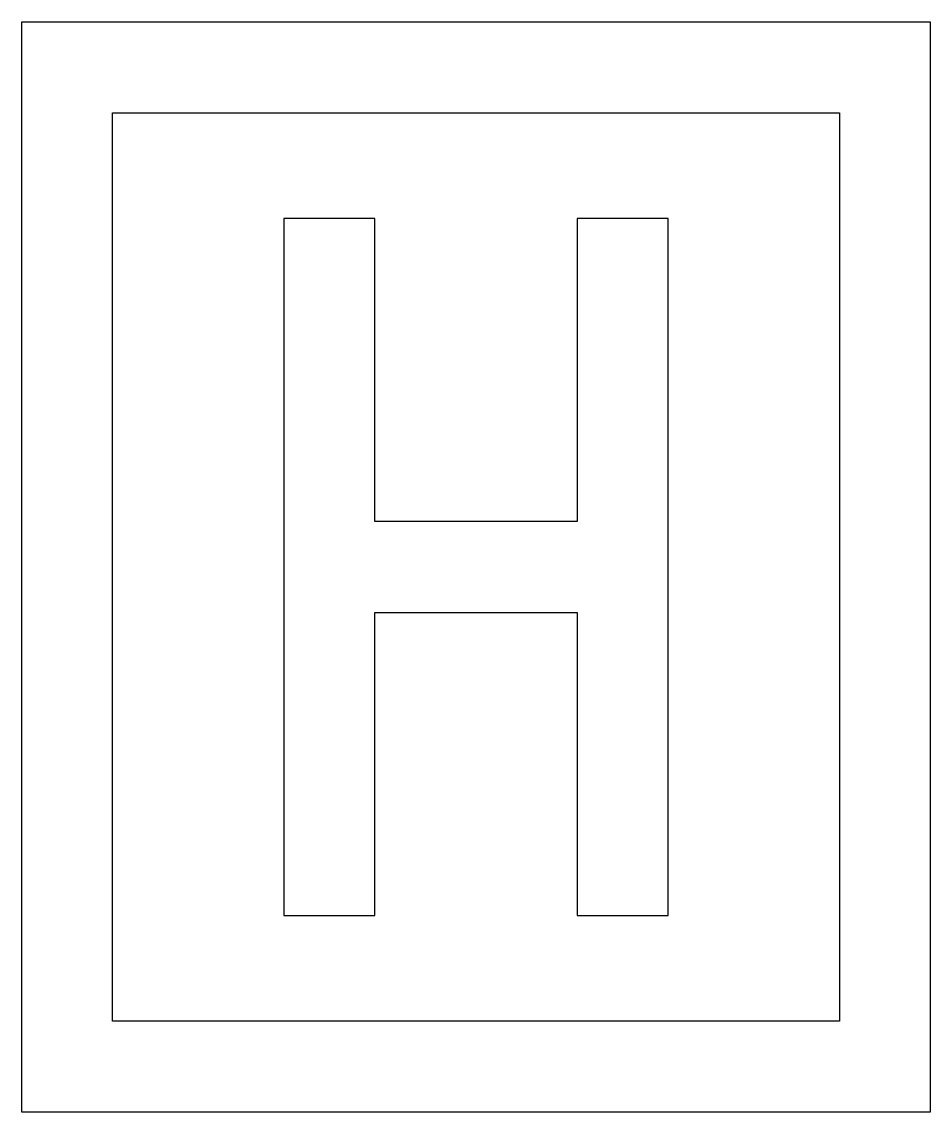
# Model space of a CAD drawing. Extents: x -5 to 5, y -6 to 6.
import ezdxf

# ---------------------------------------------------------------- set-up
doc = ezdxf.new("R2010")
doc.units = 0
doc.layers.add('VEILIG', color=7, linetype='CONTINUOUS')

msp = doc.modelspace()

# ---------------------------------------------------------------- linework, layer by layer
at = {"layer": 'VEILIG', "color": 0}
for points in [[(4.975, 6.015), (4.975, -5.985), (-5.025, -5.985), (-5.025, 6.015)], [(3.975, 5.015), (3.975, -4.985), (-4.025, -4.985), (-4.025, 5.015)], [(-2.139, -3.82), (-1.139, -3.82), (-1.139, -0.485), (1.089, -0.485), (1.089, -3.82), (2.089, -3.82), (2.089, 3.85), (1.089, 3.85), (1.089, 0.515), (-1.139, 0.515), (-1.139, 3.85), (-2.139, 3.85)]]:
    msp.add_lwpolyline(points, close=True, dxfattribs=at)

doc.saveas('drawing.dxf')
